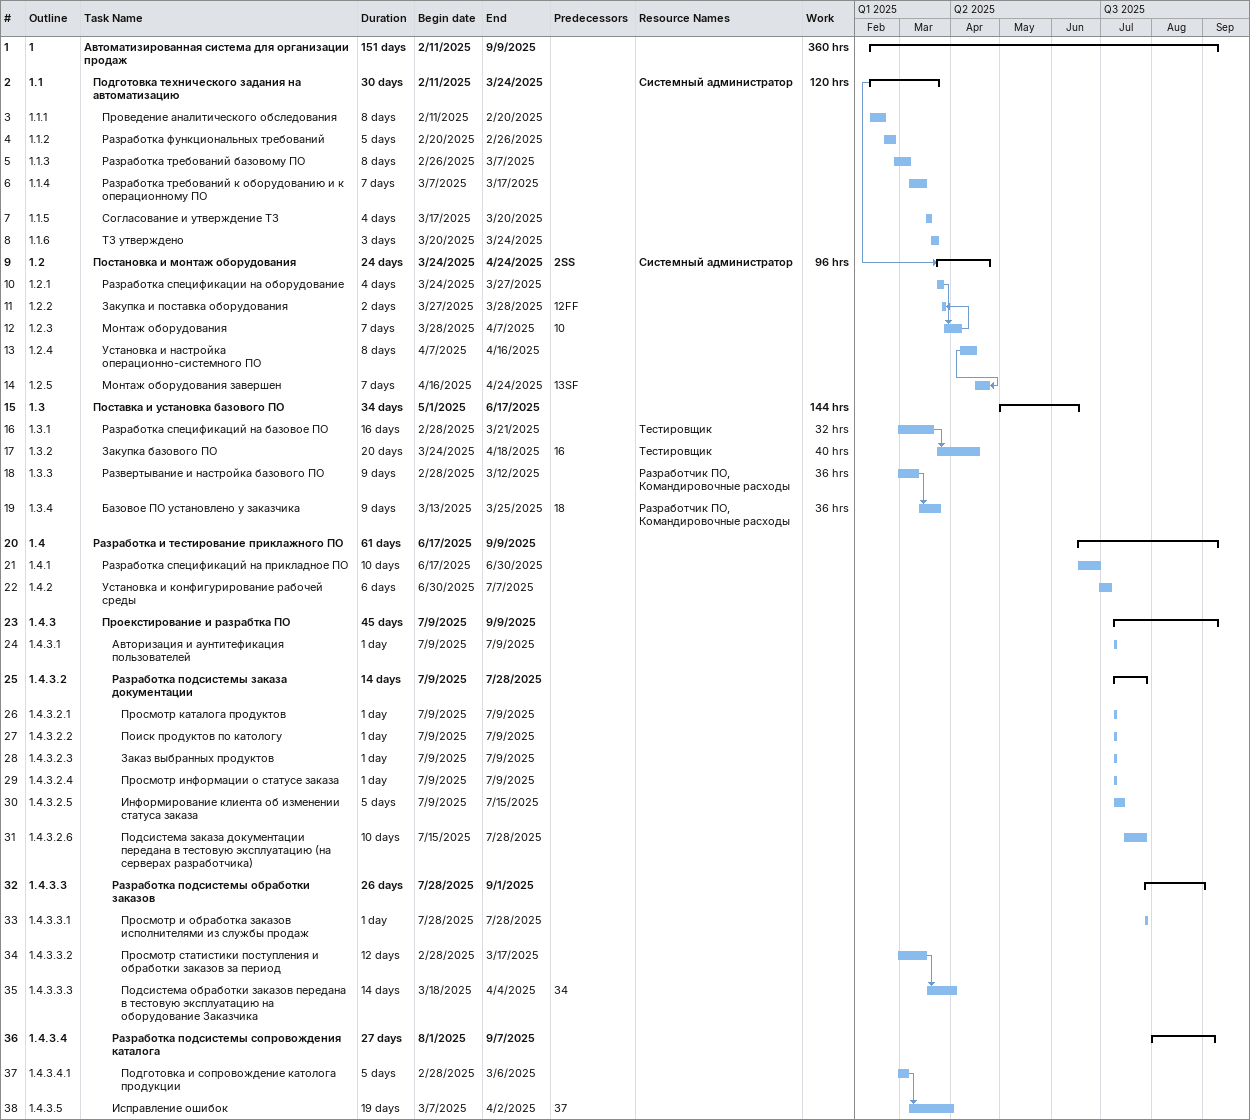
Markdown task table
| ID | WBS | Task | Duration | Start | Finish | Predecessors | Resources | Work (h) |
|---|---|---|---|---|---|---|---|---|
| 1 | 1 | **Автоматизированная система для организации продаж** | 151d | 2025-02-11 | 2025-09-09 |  |  | 360 |
| 2 | 1.1 | **Подготовка технического задания на автоматизацию** | 30d | 2025-02-11 | 2025-03-24 |  | Системный администратор | 120 |
| 3 | 1.1.1 | Проведение аналитического обследования | 8d | 2025-02-11 | 2025-02-20 |  |  |  |
| 4 | 1.1.2 | Разработка функциональных требований | 5d | 2025-02-20 | 2025-02-26 |  |  |  |
| 5 | 1.1.3 | Разработка требований базовому ПО | 8d | 2025-02-26 | 2025-03-07 |  |  |  |
| 6 | 1.1.4 | Разработка требований к оборудованию и к операционному ПО | 7d | 2025-03-07 | 2025-03-17 |  |  |  |
| 7 | 1.1.5 | Согласование и утверждение ТЗ | 4d | 2025-03-17 | 2025-03-20 |  |  |  |
| 8 | 1.1.6 | ТЗ утверждено | 3d | 2025-03-20 | 2025-03-24 |  |  |  |
| 9 | 1.2 | **Постановка и монтаж оборудования** | 24d | 2025-03-24 | 2025-04-24 | 2SS | Системный администратор | 96 |
| 10 | 1.2.1 | Разработка спецификации на оборудование | 4d | 2025-03-24 | 2025-03-27 |  |  |  |
| 11 | 1.2.2 | Закупка и поставка оборудования | 2d | 2025-03-27 | 2025-03-28 | 12FF |  |  |
| 12 | 1.2.3 | Монтаж оборудования | 7d | 2025-03-28 | 2025-04-07 | 10 |  |  |
| 13 | 1.2.4 | Установка и настройка операционно-системного ПО | 8d | 2025-04-07 | 2025-04-16 |  |  |  |
| 14 | 1.2.5 | Монтаж оборудования завершен | 7d | 2025-04-16 | 2025-04-24 | 13SF |  |  |
| 15 | 1.3 | **Поставка и установка базового ПО** | 34d | 2025-05-01 | 2025-06-17 |  |  | 144 |
| 16 | 1.3.1 | Разработка спецификаций на базовое ПО | 16d | 2025-02-28 | 2025-03-21 |  | Тестировщик | 32 |
| 17 | 1.3.2 | Закупка базового ПО | 20d | 2025-03-24 | 2025-04-18 | 16 | Тестировщик | 40 |
| 18 | 1.3.3 | Развертывание и настройка базового ПО | 9d | 2025-02-28 | 2025-03-12 |  | Разработчик ПО, Командировочные расходы | 36 |
| 19 | 1.3.4 | Базовое ПО установлено у заказчика | 9d | 2025-03-13 | 2025-03-25 | 18 | Разработчик ПО, Командировочные расходы | 36 |
| 20 | 1.4 | **Разработка и тестирование приклажного ПО** | 61d | 2025-06-17 | 2025-09-09 |  |  |  |
| 21 | 1.4.1 | Разработка спецификаций на прикладное ПО | 10d | 2025-06-17 | 2025-06-30 |  |  |  |
| 22 | 1.4.2 | Установка и конфигурирование рабочей среды | 6d | 2025-06-30 | 2025-07-07 |  |  |  |
| 23 | 1.4.3 | **Проекстирование и разрабтка ПО** | 45d | 2025-07-09 | 2025-09-09 |  |  |  |
| 24 | 1.4.3.1 | Авторизация и аунтитефикация пользователей | 1d | 2025-07-09 | 2025-07-09 |  |  |  |
| 25 | 1.4.3.2 | **Разработка подсистемы заказа документации** | 14d | 2025-07-09 | 2025-07-28 |  |  |  |
| 26 | 1.4.3.2.1 | Просмотр каталога продуктов | 1d | 2025-07-09 | 2025-07-09 |  |  |  |
| 27 | 1.4.3.2.2 | Поиск продуктов по катологу | 1d | 2025-07-09 | 2025-07-09 |  |  |  |
| 28 | 1.4.3.2.3 | Заказ выбранных продуктов | 1d | 2025-07-09 | 2025-07-09 |  |  |  |
| 29 | 1.4.3.2.4 | Просмотр информации о статусе заказа | 1d | 2025-07-09 | 2025-07-09 |  |  |  |
| 30 | 1.4.3.2.5 | Информирование клиента об изменении статуса заказа | 5d | 2025-07-09 | 2025-07-15 |  |  |  |
| 31 | 1.4.3.2.6 | Подсистема заказа документации передана в тестовую эксплуатацию (на серверах разработчика) | 10d | 2025-07-15 | 2025-07-28 |  |  |  |
| 32 | 1.4.3.3 | **Разработка подсистемы обработки заказов** | 26d | 2025-07-28 | 2025-09-01 |  |  |  |
| 33 | 1.4.3.3.1 | Просмотр и обработка заказов исполнителями из службы продаж | 1d | 2025-07-28 | 2025-07-28 |  |  |  |
| 34 | 1.4.3.3.2 | Просмотр статистики поступления и обработки заказов за период | 12d | 2025-02-28 | 2025-03-17 |  |  |  |
| 35 | 1.4.3.3.3 | Подсистема обработки заказов передана в тестовую эксплуатацию на оборудование Заказчика | 14d | 2025-03-18 | 2025-04-04 | 34 |  |  |
| 36 | 1.4.3.4 | **Разработка подсистемы сопровождения каталога** | 27d | 2025-08-01 | 2025-09-07 |  |  |  |
| 37 | 1.4.3.4.1 | Подготовка и сопровождение католога продукции | 5d | 2025-02-28 | 2025-03-06 |  |  |  |
| 38 | 1.4.3.5 | Исправление ошибок | 19d | 2025-03-07 | 2025-04-02 | 37 |  |  |
